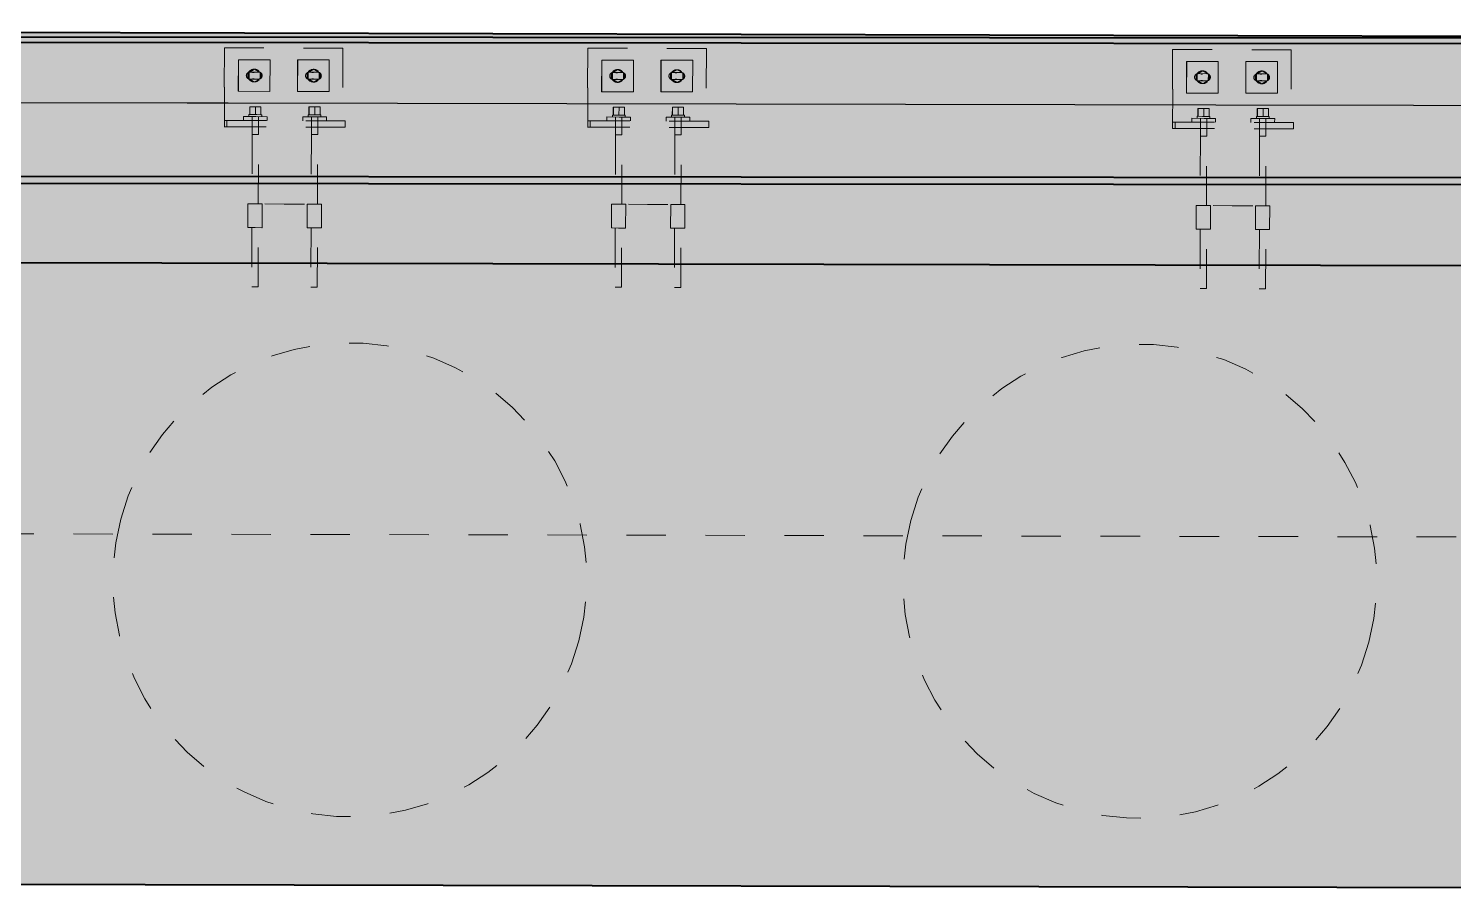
# Model space of a CAD drawing. Header units: metres. Extents: x -355 to -223, y 3 to 561.
# Drawn here: x -246.658 to -243.05, y 507.691 to 509.871 of the extents above; entities that cross this region are included whole.
import ezdxf

# ---------------------------------------------------------------- set-up
doc = ezdxf.new("R2010")
doc.units = ezdxf.units.M
doc.linetypes.add('JacobsDash', pattern=[0.0045, 0.003, -0.0015])
doc.linetypes.add('JacobsGridLine', pattern=[0.0145, 0.01, -0.001, 0.0025, -0.001])
for name, color, linetype, lineweight in [('A-FLOR', 7, 'Continuous', 40), ('S-BEAM', 7, 'Continuous', 40), ('S-BEAM-HDLN', 7, 'JacobsDash', 15), ('S-FNDN-HDLN', 7, 'JacobsDash', 15), ('S-FSTN', 7, 'Continuous', 15), ('S-GRID', 7, 'Continuous', 9)]:
    doc.layers.add(name, color=color, linetype=linetype, lineweight=lineweight)

# ---------------------------------------------------------------- blocks, each defined once
blk = doc.blocks.new('T2DPAA-T2D-C3S-RW-M2D-100010_dwg-40802999-DRG-2873035 - CONSTRUCTION SEQUENCE STAGE A9')
at = {"color": 254, "lineweight": 25, "true_color": 0xd0d0d0, "flags": 128}
for points in [[(27.4371, -643.4788), (26.4304, -639.6633), (25.9616, -637.8869), (25.9616, -637.8867), (25.1546, -634.8282), (23.8788, -629.9932), (23.2889, -627.7573), (23.2881, -627.7544), (23.2878, -627.7534)], [(27.8295, -643.3745), (27.6013, -642.5096), (27.5104, -642.1652), (26.9635, -640.0923), (26.3256, -637.675), (26.2346, -637.3302), (25.6878, -635.2577), (25.05, -632.8405), (24.9589, -632.4951), (24.4122, -630.4232), (24.3856, -630.3223), (23.9341, -628.6112)]]:
    blk.add_lwpolyline(points, dxfattribs=at)
blk = doc.blocks.new('T2DPAA-T2D-PWC-RW-M2D-100010_RoadDesign_rvt-1-DRG-2873035 - CONSTRUCTION SEQUENCE STAGE A9')
at = {"color": 254, "lineweight": 25, "true_color": 0xd0d0d0, "rotation": 75.11694444444437}
blk.add_blockref('T2DPAA-T2D-C3S-RW-M2D-100010_dwg-40802999-DRG-2873035 - CONSTRUCTION SEQUENCE STAGE A9', (-1722.337, 648.0105), dxfattribs=at)
blk = doc.blocks.new('01_SFO_FRP_Pile_CastInPlace_CS_BR08 - CAST-IN-PLACE PILE - 1200-8661146-DRG-2873035 - CONSTRUCTION SEQUENCE STAGE A9')
at = {"layer": 'S-FNDN-HDLN'}
for start, end in [(90, 270), (270, 90)]:
    blk.add_arc((0, 0), 0.6, start, end, dxfattribs=at)
blk = doc.blocks.new('01_SFO_FRP_Pile_CastInPlace_CS_BR08 - CAST-IN-PLACE PILE - 1200-8661166-DRG-2873035 - CONSTRUCTION SEQUENCE STAGE A9')
at = {"layer": 'S-FNDN-HDLN'}
for start, end in [(90, 270), (270, 90)]:
    blk.add_arc((0, 0), 0.6, start, end, dxfattribs=at)
blk = doc.blocks.new('03_SFR_ACS_Abutment_BR08_Retaining wall CS - ABUTMENT SOUTH WEST_B08-7985321-DRG-2873035 - CONSTRUCTION SEQUENCE STAGE A9')
at = {"layer": 'S-BEAM', "linetype": 'JacobsDash', "lineweight": 15, "true_color": 0xc0c0c0}
blk.add_hatch(color=9, dxfattribs=at).paths.add_polyline_path([(-1101.4073, 507.6909), (-1101.4042, 509.2658), (-1111.1769, 509.2867), (-1111.1768, 509.4874), (-1111.1967, 509.4874), (-1111.1969, 509.2975), (-1111.3834, 509.2872), (-1111.3868, 507.7129), (-1102.0829, 507.6924)])
at = {"layer": 'S-BEAM'}
blk.add_line((-1111.3868, 507.7129), (-1101.4073, 507.6909), dxfattribs=at)
blk = doc.blocks.new('20_BR04_Wall_Panel_Bracket_Connection - 20_BR04_Wall_Panel_Bracket_Connection-V228-DRG-2873035 - CONSTRUCTION SEQUENCE STAGE A9')
at = {"layer": 'S-FSTN', "color": 31, "linetype": 'JacobsDash', "lineweight": 9, "true_color": 0xffc388}
for p, q in [((-1106.8028, 509.8218), (-1106.8034, 509.6218)), ((-1106.8028, 509.6218), (-1106.8023, 509.8218)), ((-1106.8023, 509.8218), (-1106.8028, 509.8218)), ((-1106.5025, 509.821), (-1106.8023, 509.8218)), ((-1106.5025, 509.821), (-1106.503, 509.637)), ((-1106.7676, 509.7117), (-1106.7674, 509.7917)), ((-1106.7674, 509.7917), (-1106.7671, 509.7917)), ((-1106.7671, 509.7917), (-1106.7674, 509.7917)), ((-1106.7671, 509.7917), (-1106.7673, 509.7117)), ((-1106.6871, 509.7915), (-1106.7671, 509.7917)), ((-1106.6873, 509.7115), (-1106.6871, 509.7915)), ((-1106.6177, 509.7113), (-1106.6175, 509.7913)), ((-1106.6175, 509.7913), (-1106.6172, 509.7913)), ((-1106.6175, 509.7913), (-1106.6171, 509.7913)), ((-1106.6171, 509.7913), (-1106.6174, 509.7113)), ((-1106.5372, 509.7911), (-1106.6171, 509.7913)), ((-1106.5374, 509.7111), (-1106.5372, 509.7911)), ((-1106.7382, 509.7606), (-1106.7162, 509.7605)), ((-1106.5882, 509.7602), (-1106.5663, 509.7601)), ((-1106.7162, 509.7425), (-1106.7382, 509.7426)), ((-1106.5663, 509.7421), (-1106.5883, 509.7422)), ((-1106.7673, 509.7117), (-1106.7676, 509.7117)), ((-1106.7673, 509.7117), (-1106.7676, 509.7117)), ((-1106.7673, 509.7117), (-1106.6873, 509.7115)), ((-1106.6174, 509.7113), (-1106.6177, 509.7113)), ((-1106.6174, 509.7113), (-1106.6177, 509.7113)), ((-1106.6174, 509.7113), (-1106.5374, 509.7111)), ((-1106.7544, 509.6476), (-1106.7545, 509.6376)), ((-1106.7234, 509.6476), (-1106.7544, 509.6476)), ((-1106.6944, 509.6475), (-1106.7234, 509.6476)), ((-1106.6945, 509.6375), (-1106.6944, 509.6475)), ((-1106.6045, 509.6472), (-1106.6045, 509.6372)), ((-1106.5735, 509.6472), (-1106.6045, 509.6472)), ((-1106.5445, 509.6471), (-1106.5735, 509.6472)), ((-1106.5445, 509.6371), (-1106.5445, 509.6471)), ((-1106.8034, 509.6218), (-1106.8028, 509.6218)), ((-1106.8028, 509.6378), (-1106.7965, 509.6378)), ((-1106.8028, 509.6378), (-1106.8028, 509.6218)), ((-1106.7966, 509.6218), (-1106.8028, 509.6218)), ((-1106.7965, 509.6378), (-1106.7966, 509.6218)), ((-1106.4967, 509.6209), (-1106.7966, 509.6218)), ((-1106.7965, 509.6378), (-1106.4967, 509.6369)), ((-1106.4967, 509.6369), (-1106.4967, 509.6209)), ((-1106.7326, 509.6025), (-1106.733, 509.4266)), ((-1106.7243, 509.6024), (-1106.7325, 509.6025)), ((-1106.7166, 509.6024), (-1106.7243, 509.6024)), ((-1106.717, 509.4265), (-1106.7166, 509.6024)), ((-1106.5826, 509.6021), (-1106.5831, 509.4262)), ((-1106.5744, 509.602), (-1106.5826, 509.6021)), ((-1106.5666, 509.602), (-1106.5744, 509.602)), ((-1106.5671, 509.4261), (-1106.5666, 509.602)), ((-1106.743, 509.4266), (-1106.7432, 509.3666)), ((-1106.7244, 509.4266), (-1106.743, 509.4266)), ((-1106.7257, 509.4266), (-1106.7409, 509.4266)), ((-1106.707, 509.4265), (-1106.7244, 509.4266)), ((-1106.7098, 509.4265), (-1106.7244, 509.4266)), ((-1106.7072, 509.3665), (-1106.707, 509.4265)), ((-1106.7001, 509.4265), (-1106.6518, 509.4264)), ((-1106.6484, 509.4264), (-1106.6518, 509.4264)), ((-1106.6484, 509.4264), (-1106.6001, 509.4262)), ((-1106.5931, 509.4262), (-1106.5933, 509.3662)), ((-1106.5745, 509.4262), (-1106.5931, 509.4262)), ((-1106.5757, 509.4262), (-1106.591, 509.4262)), ((-1106.5571, 509.4261), (-1106.5745, 509.4262)), ((-1106.5599, 509.4261), (-1106.5744, 509.4262)), ((-1106.5573, 509.3661), (-1106.5571, 509.4261)), ((-1106.7432, 509.3666), (-1106.7246, 509.3666)), ((-1106.7411, 509.3666), (-1106.7258, 509.3666)), ((-1106.7332, 509.3666), (-1106.7336, 509.2166)), ((-1106.7246, 509.3666), (-1106.7072, 509.3665)), ((-1106.7245, 509.3666), (-1106.7099, 509.3665)), ((-1106.7176, 509.2165), (-1106.7172, 509.3665)), ((-1106.5933, 509.3662), (-1106.5747, 509.3662)), ((-1106.5912, 509.3662), (-1106.5759, 509.3662)), ((-1106.5833, 509.3662), (-1106.5837, 509.2162)), ((-1106.5747, 509.3662), (-1106.5573, 509.3661)), ((-1106.5746, 509.3662), (-1106.56, 509.3661)), ((-1106.5677, 509.2161), (-1106.5673, 509.3661)), ((-1106.7336, 509.2166), (-1106.7253, 509.2166)), ((-1106.7253, 509.2166), (-1106.7176, 509.2165)), ((-1106.5837, 509.2162), (-1106.5754, 509.2162)), ((-1106.5754, 509.2162), (-1106.5677, 509.2161))]:
    blk.add_line(p, q, dxfattribs=at)
for centre, start_param, end_param in [((-1106.7382, 509.7516), 0, 3.141593), ((-1106.7162, 509.7515), 3.141593, 6.283185), ((-1106.7171, 509.7515), 4.18879, 5.235988), ((-1106.7165, 509.7515), 4.45059, 4.974188), ((-1106.7165, 509.7515), 4.45059, 4.974188), ((-1106.5883, 509.7512), 0, 3.141593), ((-1106.5663, 509.7511), 3.141593, 6.283185), ((-1106.5672, 509.7511), 4.18879, 5.235988), ((-1106.5666, 509.7511), 4.45059, 4.974188), ((-1106.5666, 509.7511), 4.45059, 4.974188), ((-1106.7171, 509.7515), 3.183919, 3.403392), ((-1106.5672, 509.7511), 3.183919, 3.403392)]:
    blk.add_ellipse(centre, major_axis=(0.00002, 0.009), ratio=0.999415, start_param=start_param, end_param=end_param, dxfattribs=at)
blk = doc.blocks.new('Anchor Bolt -HAB - HAB H16 x 165-V229-DRG-2873035 - CONSTRUCTION SEQUENCE STAGE A9')
at = {"layer": 'S-FSTN', "color": 31, "linetype": 'JacobsDash', "lineweight": 9, "true_color": 0xffc388}
for p, q in [((-1106.741, 509.7597), (-1106.727, 509.7677)), ((-1106.741, 509.7435), (-1106.741, 509.7597)), ((-1106.7403, 509.7597), (-1106.741, 509.7597)), ((-1106.7263, 509.7677), (-1106.7403, 509.7597)), ((-1106.7403, 509.7597), (-1106.7403, 509.7435)), ((-1106.7272, 509.7596), (-1106.7314, 509.7596)), ((-1106.727, 509.7677), (-1106.7271, 509.7677)), ((-1106.7123, 509.7596), (-1106.7263, 509.7677)), ((-1106.7124, 509.7435), (-1106.7123, 509.7596)), ((-1106.7271, 509.7354), (-1106.741, 509.7435)), ((-1106.741, 509.7435), (-1106.7403, 509.7435)), ((-1106.7403, 509.7435), (-1106.7264, 509.7354)), ((-1106.7315, 509.7436), (-1106.7272, 509.7436)), ((-1106.7272, 509.7354), (-1106.7271, 509.7354)), ((-1106.7264, 509.7354), (-1106.7124, 509.7435))]:
    blk.add_line(p, q, dxfattribs=at)
for centre, start_param, end_param in [((-1106.7272, 509.7516), 0.681418, 1.570796), ((-1106.7272, 509.7516), 1.570796, 2.356194), ((-1106.727, 509.7516), 1.047198, 1.570796), ((-1106.727, 509.7516), 1.570796, 2.094395), ((-1106.727, 509.7516), 0, 1.047198), ((-1106.7272, 509.7516), 0.464334, 0.582657), ((-1106.7272, 509.7516), 0.395115, 0.417076), ((-1106.7272, 509.7516), 0.238038, 0.316818), ((-1106.7272, 509.7516), 0.159578, 0.204223), ((-1106.7272, 509.7516), 6.275373, 6.283185), ((-1106.727, 509.7516), 5.445427, 6.283185), ((-1106.7272, 509.7516), 6.042869, 6.208018), ((-1106.7272, 509.7516), 5.784578, 5.971517), ((-1106.7272, 509.7516), 5.497787, 5.734628), ((-1106.727, 509.7516), 4.363323, 4.712389), ((-1106.727, 509.7516), 4.712389, 5.061455), ((-1106.7272, 509.7516), 4.712389, 4.974188), ((-1106.7272, 509.7516), 4.45059, 4.712389), ((-1106.727, 509.7516), 2.094395, 3.141593), ((-1106.7272, 509.7516), 2.356194, 2.460209), ((-1106.7272, 509.7516), 2.558948, 2.617994), ((-1106.7272, 509.7516), 2.617994, 2.677293), ((-1106.7272, 509.7516), 2.72457, 2.746556), ((-1106.7272, 509.7516), 2.824764, 2.879793), ((-1106.7272, 509.7516), 3.141593, 3.149405), ((-1106.727, 509.7516), 3.141593, 3.979351), ((-1106.7272, 509.7516), 3.21683, 3.381937), ((-1106.7272, 509.7516), 3.453234, 3.640209)]:
    blk.add_ellipse(centre, major_axis=(0, 0.0162), ratio=0.999415, start_param=start_param, end_param=end_param, dxfattribs=at)
blk = doc.blocks.new('Anchor Bolt -HAB - HAB H16 x 85-V230-DRG-2873035 - CONSTRUCTION SEQUENCE STAGE A9')
at = {"layer": 'S-FSTN', "color": 31, "linetype": 'JacobsDash', "lineweight": 9, "true_color": 0xffc388}
for p, q in [((-1106.7406, 509.6526), (-1106.7406, 509.6476)), ((-1106.7381, 509.6526), (-1106.7406, 509.6526)), ((-1106.7386, 509.6726), (-1106.7387, 509.6526)), ((-1106.7381, 509.6526), (-1106.7387, 509.6526)), ((-1106.7386, 509.6726), (-1106.7381, 509.6726)), ((-1106.7381, 509.6726), (-1106.7238, 509.6726)), ((-1106.7381, 509.6526), (-1106.7381, 509.6726)), ((-1106.7239, 509.6526), (-1106.7381, 509.6526)), ((-1106.7324, 509.6476), (-1106.7326, 509.6025)), ((-1106.7239, 509.6526), (-1106.7272, 509.6526)), ((-1106.7238, 509.6726), (-1106.7239, 509.6526)), ((-1106.7102, 509.6525), (-1106.7239, 509.6526)), ((-1106.7205, 509.6526), (-1106.7239, 509.6526)), ((-1106.7238, 509.6726), (-1106.7101, 509.6725)), ((-1106.7166, 509.6024), (-1106.7164, 509.6475)), ((-1106.7101, 509.6725), (-1106.7102, 509.6525)), ((-1106.7083, 509.6525), (-1106.7102, 509.6525)), ((-1106.7083, 509.6475), (-1106.7083, 509.6525)), ((-1106.7083, 509.6525), (-1106.7083, 509.6525)), ((-1106.7326, 509.6025), (-1106.7323, 509.6025)), ((-1106.7325, 509.6025), (-1106.7168, 509.6024))]:
    blk.add_line(p, q, dxfattribs=at)
blk = doc.blocks.new('Anchor Bolt -HAB - HAB H16 x 85-V231-DRG-2873035 - CONSTRUCTION SEQUENCE STAGE A9')
at = {"layer": 'S-FSTN', "color": 31, "linetype": 'JacobsDash', "lineweight": 9, "true_color": 0xffc388}
for p, q in [((-1106.5907, 509.6522), (-1106.5907, 509.6472)), ((-1106.5904, 509.6522), (-1106.5907, 509.6522)), ((-1106.5882, 509.6522), (-1106.5906, 509.6522)), ((-1106.5888, 509.6522), (-1106.5887, 509.6722)), ((-1106.5882, 509.6522), (-1106.5888, 509.6522)), ((-1106.5887, 509.6722), (-1106.5882, 509.6722)), ((-1106.5882, 509.6722), (-1106.5739, 509.6722)), ((-1106.5882, 509.6522), (-1106.5882, 509.6722)), ((-1106.574, 509.6522), (-1106.5882, 509.6522)), ((-1106.5825, 509.6472), (-1106.5826, 509.6021)), ((-1106.574, 509.6522), (-1106.5773, 509.6522)), ((-1106.574, 509.6522), (-1106.5739, 509.6722)), ((-1106.5706, 509.6521), (-1106.574, 509.6522)), ((-1106.5602, 509.6521), (-1106.574, 509.6522)), ((-1106.5739, 509.6722), (-1106.5602, 509.6721)), ((-1106.5666, 509.602), (-1106.5665, 509.6471)), ((-1106.5602, 509.6721), (-1106.5602, 509.6521)), ((-1106.5583, 509.6521), (-1106.5602, 509.6521)), ((-1106.5584, 509.6521), (-1106.5586, 509.6521)), ((-1106.5584, 509.6471), (-1106.5583, 509.6521)), ((-1106.5826, 509.6021), (-1106.5668, 509.602)), ((-1106.5826, 509.6021), (-1106.5824, 509.6021))]:
    blk.add_line(p, q, dxfattribs=at)
blk = doc.blocks.new('20_BR04_Wall_Panel_Bracket_Connection - 20_BR04_Wall_Panel_Bracket_Connection-V263-DRG-2873035 - CONSTRUCTION SEQUENCE STAGE A9')
at = {"layer": 'S-FSTN', "color": 31, "linetype": 'JacobsDash', "lineweight": 9, "true_color": 0xffc388}
for p, q in [((-1104.4025, 509.8175), (-1104.4029, 509.6175)), ((-1104.4019, 509.8175), (-1104.4025, 509.8175)), ((-1104.4024, 509.6175), (-1104.4019, 509.8175)), ((-1104.1021, 509.8168), (-1104.4019, 509.8175)), ((-1104.3672, 509.7074), (-1104.367, 509.7874)), ((-1104.367, 509.7874), (-1104.3667, 509.7874)), ((-1104.3667, 509.7874), (-1104.367, 509.7874)), ((-1104.3667, 509.7874), (-1104.3668, 509.7074)), ((-1104.2867, 509.7872), (-1104.3667, 509.7874)), ((-1104.2869, 509.7072), (-1104.2867, 509.7872)), ((-1104.2173, 509.7071), (-1104.2171, 509.7871)), ((-1104.2171, 509.7871), (-1104.2168, 509.7871)), ((-1104.2171, 509.7871), (-1104.2167, 509.7871)), ((-1104.2167, 509.7871), (-1104.2169, 509.7071)), ((-1104.1368, 509.7869), (-1104.2167, 509.7871)), ((-1104.137, 509.7069), (-1104.1368, 509.7869)), ((-1104.1021, 509.8168), (-1104.1025, 509.6328)), ((-1104.3377, 509.7564), (-1104.3158, 509.7563)), ((-1104.1878, 509.756), (-1104.1658, 509.756)), ((-1104.3158, 509.7383), (-1104.3378, 509.7384)), ((-1104.1659, 509.738), (-1104.1879, 509.738)), ((-1104.3669, 509.7074), (-1104.3672, 509.7074)), ((-1104.3668, 509.7074), (-1104.3672, 509.7074)), ((-1104.3668, 509.7074), (-1104.2869, 509.7072)), ((-1104.217, 509.7071), (-1104.2173, 509.7071)), ((-1104.2169, 509.7071), (-1104.2173, 509.7071)), ((-1104.2169, 509.7071), (-1104.137, 509.7069)), ((-1104.354, 509.6434), (-1104.354, 509.6334)), ((-1104.3229, 509.6433), (-1104.354, 509.6434)), ((-1104.294, 509.6433), (-1104.3229, 509.6433)), ((-1104.294, 509.6333), (-1104.294, 509.6433)), ((-1104.204, 509.6431), (-1104.2041, 509.6331)), ((-1104.173, 509.643), (-1104.204, 509.6431)), ((-1104.144, 509.6429), (-1104.173, 509.643)), ((-1104.1441, 509.6329), (-1104.144, 509.6429)), ((-1104.4029, 509.6175), (-1104.4024, 509.6175)), ((-1104.4023, 509.6335), (-1104.4024, 509.6175)), ((-1104.3961, 509.6175), (-1104.4024, 509.6175)), ((-1104.4023, 509.6335), (-1104.396, 509.6335)), ((-1104.396, 509.6335), (-1104.3961, 509.6175)), ((-1104.0962, 509.6168), (-1104.3961, 509.6175)), ((-1104.396, 509.6335), (-1104.0962, 509.6328)), ((-1104.0962, 509.6328), (-1104.0962, 509.6168)), ((-1104.3321, 509.5982), (-1104.3324, 509.4223)), ((-1104.3238, 509.5982), (-1104.332, 509.5982)), ((-1104.3161, 509.5982), (-1104.3238, 509.5982)), ((-1104.3164, 509.4223), (-1104.3161, 509.5982)), ((-1104.1821, 509.5979), (-1104.1825, 509.422)), ((-1104.1739, 509.5979), (-1104.1821, 509.5979)), ((-1104.1661, 509.5979), (-1104.1739, 509.5979)), ((-1104.1665, 509.422), (-1104.1661, 509.5979)), ((-1104.3424, 509.4224), (-1104.3426, 509.3624)), ((-1104.3238, 509.4223), (-1104.3424, 509.4224)), ((-1104.3251, 509.4223), (-1104.3403, 509.4224)), ((-1104.3064, 509.4223), (-1104.3238, 509.4223)), ((-1104.3092, 509.4223), (-1104.3238, 509.4223)), ((-1104.3066, 509.3623), (-1104.3064, 509.4223)), ((-1104.2995, 509.4223), (-1104.2512, 509.4222)), ((-1104.2478, 509.4222), (-1104.2512, 509.4222)), ((-1104.2478, 509.4222), (-1104.1995, 509.4221)), ((-1104.1925, 509.422), (-1104.1927, 509.362)), ((-1104.1739, 509.422), (-1104.1925, 509.422)), ((-1104.1751, 509.422), (-1104.1904, 509.422)), ((-1104.1565, 509.422), (-1104.1739, 509.422)), ((-1104.1593, 509.422), (-1104.1739, 509.422)), ((-1104.1567, 509.362), (-1104.1565, 509.422)), ((-1104.3426, 509.3624), (-1104.324, 509.3623)), ((-1104.3405, 509.3624), (-1104.3252, 509.3623)), ((-1104.3326, 509.3623), (-1104.3329, 509.2123)), ((-1104.324, 509.3623), (-1104.3066, 509.3623)), ((-1104.3239, 509.3623), (-1104.3093, 509.3623)), ((-1104.3169, 509.2123), (-1104.3166, 509.3623)), ((-1104.1926, 509.362), (-1104.174, 509.362)), ((-1104.1905, 509.362), (-1104.1753, 509.362)), ((-1104.1827, 509.362), (-1104.183, 509.212)), ((-1104.174, 509.362), (-1104.1594, 509.362)), ((-1104.174, 509.362), (-1104.1567, 509.362)), ((-1104.167, 509.212), (-1104.1667, 509.362)), ((-1104.3329, 509.2123), (-1104.3246, 509.2123)), ((-1104.3246, 509.2123), (-1104.3169, 509.2123)), ((-1104.183, 509.212), (-1104.1747, 509.212)), ((-1104.1747, 509.212), (-1104.167, 509.212))]:
    blk.add_line(p, q, dxfattribs=at)
for centre, start_param, end_param in [((-1104.3378, 509.7474), 0, 3.141593), ((-1104.3158, 509.7473), 3.141593, 6.283185), ((-1104.3167, 509.7473), 4.18879, 5.235988), ((-1104.3161, 509.7473), 4.45059, 4.974188), ((-1104.3161, 509.7473), 4.45059, 4.974188), ((-1104.1879, 509.747), 0, 3.141593), ((-1104.1659, 509.747), 3.141593, 6.283185), ((-1104.1668, 509.747), 4.18879, 5.235988), ((-1104.1662, 509.747), 4.45059, 4.974188), ((-1104.1662, 509.747), 4.45059, 4.974188), ((-1104.3167, 509.7473), 3.183919, 3.403392), ((-1104.1668, 509.747), 3.183919, 3.403392)]:
    blk.add_ellipse(centre, major_axis=(0.00002, 0.009), ratio=0.999415, start_param=start_param, end_param=end_param, dxfattribs=at)
blk = doc.blocks.new('Anchor Bolt -HAB - HAB H16 x 165-V264-DRG-2873035 - CONSTRUCTION SEQUENCE STAGE A9')
at = {"layer": 'S-FSTN', "color": 31, "linetype": 'JacobsDash', "lineweight": 9, "true_color": 0xffc388}
for p, q in [((-1104.3406, 509.7554), (-1104.3266, 509.7635)), ((-1104.3406, 509.7393), (-1104.3406, 509.7554)), ((-1104.3399, 509.7554), (-1104.3406, 509.7554)), ((-1104.3259, 509.7635), (-1104.3399, 509.7554)), ((-1104.3399, 509.7554), (-1104.3399, 509.7393)), ((-1104.3268, 509.7553), (-1104.331, 509.7553)), ((-1104.3266, 509.7635), (-1104.3267, 509.7635)), ((-1104.3119, 509.7554), (-1104.3259, 509.7635)), ((-1104.312, 509.7392), (-1104.3119, 509.7554)), ((-1104.3266, 509.7312), (-1104.3406, 509.7393)), ((-1104.3406, 509.7393), (-1104.3399, 509.7393)), ((-1104.3399, 509.7393), (-1104.326, 509.7312)), ((-1104.3311, 509.7393), (-1104.3268, 509.7393)), ((-1104.3268, 509.7312), (-1104.3266, 509.7312)), ((-1104.326, 509.7312), (-1104.312, 509.7392))]:
    blk.add_line(p, q, dxfattribs=at)
for centre, start_param, end_param in [((-1104.3268, 509.7473), 0.681453, 1.570796), ((-1104.3266, 509.7473), 1.047198, 1.570796), ((-1104.3266, 509.7473), 0, 1.047198), ((-1104.3268, 509.7473), 0.46435, 0.582642), ((-1104.3268, 509.7473), 0.395099, 0.417092), ((-1104.3268, 509.7473), 0.238045, 0.316802), ((-1104.3268, 509.7473), 0.159562, 0.20423), ((-1104.3268, 509.7473), 6.275378, 6.283185), ((-1104.3266, 509.7473), 5.445427, 6.283185), ((-1104.3268, 509.7473), 6.042876, 6.208001), ((-1104.3268, 509.7473), 5.784594, 5.9715), ((-1104.3268, 509.7473), 5.497787, 5.734612), ((-1104.3266, 509.7473), 4.712389, 5.061455), ((-1104.3268, 509.7473), 4.712389, 4.974188), ((-1104.3268, 509.7473), 1.570796, 2.356194), ((-1104.3266, 509.7473), 1.570796, 2.094395), ((-1104.3266, 509.7473), 2.094395, 3.141593), ((-1104.3268, 509.7473), 2.356194, 2.460174), ((-1104.3268, 509.7473), 2.558964, 2.617994), ((-1104.3268, 509.7473), 2.617994, 2.677278), ((-1104.3268, 509.7473), 2.724555, 2.746572), ((-1104.3268, 509.7473), 2.824781, 2.879793), ((-1104.3268, 509.7473), 3.141593, 3.1494), ((-1104.3266, 509.7473), 3.141593, 3.979351), ((-1104.3268, 509.7473), 3.216846, 3.38193), ((-1104.3268, 509.7473), 3.453251, 3.640193), ((-1104.3266, 509.7473), 4.363323, 4.712389), ((-1104.3268, 509.7473), 4.45059, 4.712389)]:
    blk.add_ellipse(centre, major_axis=(0, 0.0162), ratio=0.999415, start_param=start_param, end_param=end_param, dxfattribs=at)
blk = doc.blocks.new('Anchor Bolt -HAB - HAB H16 x 85-V265-DRG-2873035 - CONSTRUCTION SEQUENCE STAGE A9')
at = {"layer": 'S-FSTN', "color": 31, "linetype": 'JacobsDash', "lineweight": 9, "true_color": 0xffc388}
for p, q in [((-1104.3401, 509.6484), (-1104.3401, 509.6434)), ((-1104.3376, 509.6484), (-1104.3401, 509.6484)), ((-1104.3382, 509.6684), (-1104.3376, 509.6684)), ((-1104.3382, 509.6684), (-1104.3382, 509.6484)), ((-1104.3376, 509.6484), (-1104.3382, 509.6484)), ((-1104.3376, 509.6684), (-1104.3233, 509.6683)), ((-1104.3376, 509.6484), (-1104.3376, 509.6684)), ((-1104.3234, 509.6483), (-1104.3376, 509.6484)), ((-1104.332, 509.6433), (-1104.3321, 509.5982)), ((-1104.3234, 509.6483), (-1104.3268, 509.6483)), ((-1104.3233, 509.6683), (-1104.3234, 509.6483)), ((-1104.3097, 509.6483), (-1104.3234, 509.6483)), ((-1104.32, 509.6483), (-1104.3234, 509.6483)), ((-1104.3233, 509.6683), (-1104.3096, 509.6683)), ((-1104.3161, 509.5982), (-1104.316, 509.6433)), ((-1104.3096, 509.6683), (-1104.3097, 509.6483)), ((-1104.3078, 509.6483), (-1104.3097, 509.6483)), ((-1104.3078, 509.6483), (-1104.3079, 509.6483)), ((-1104.3078, 509.6433), (-1104.3078, 509.6483)), ((-1104.3321, 509.5982), (-1104.3318, 509.5982)), ((-1104.332, 509.5982), (-1104.3163, 509.5982))]:
    blk.add_line(p, q, dxfattribs=at)
blk = doc.blocks.new('Anchor Bolt -HAB - HAB H16 x 85-V266-DRG-2873035 - CONSTRUCTION SEQUENCE STAGE A9')
at = {"layer": 'S-FSTN', "color": 31, "linetype": 'JacobsDash', "lineweight": 9, "true_color": 0xffc388}
for p, q in [((-1104.1902, 509.648), (-1104.1902, 509.643)), ((-1104.1899, 509.648), (-1104.1902, 509.648)), ((-1104.1877, 509.648), (-1104.1902, 509.648)), ((-1104.1883, 509.648), (-1104.1882, 509.668)), ((-1104.1877, 509.648), (-1104.1883, 509.648)), ((-1104.1882, 509.668), (-1104.1877, 509.668)), ((-1104.1877, 509.668), (-1104.1734, 509.668)), ((-1104.1877, 509.648), (-1104.1877, 509.668)), ((-1104.1735, 509.648), (-1104.1877, 509.648)), ((-1104.182, 509.643), (-1104.1821, 509.5979)), ((-1104.1735, 509.648), (-1104.1768, 509.648)), ((-1104.1735, 509.648), (-1104.1734, 509.668)), ((-1104.1701, 509.648), (-1104.1735, 509.648)), ((-1104.1598, 509.648), (-1104.1735, 509.648)), ((-1104.1734, 509.668), (-1104.1597, 509.668)), ((-1104.1661, 509.5979), (-1104.166, 509.643)), ((-1104.1597, 509.668), (-1104.1598, 509.648)), ((-1104.1579, 509.648), (-1104.1598, 509.648)), ((-1104.1579, 509.648), (-1104.1581, 509.648)), ((-1104.1579, 509.643), (-1104.1579, 509.648)), ((-1104.1821, 509.5979), (-1104.1663, 509.5979)), ((-1104.1821, 509.5979), (-1104.1819, 509.5979))]:
    blk.add_line(p, q, dxfattribs=at)

msp = doc.modelspace()

# ---------------------------------------------------------------- hatches: boundary and pattern name
at = {"layer": 'A-FLOR', "lineweight": 5, "true_color": 0xc0c0c0}
for points in [[(-240.7622, 509.8454), (-240.7624, 509.8459), (-250.5355, 509.8688), (-250.5355, 509.853), (-240.7622, 509.8454)], [(-240.7628, 509.4921), (-240.7624, 509.8304), (-250.5355, 509.8371), (-250.5357, 509.5001), (-240.7906, 509.4922)], [(-240.7629, 509.4742), (-240.7628, 509.4921), (-250.5357, 509.4994), (-250.5358, 509.4823), (-240.7629, 509.4742)], [(-240.7632, 509.2658), (-240.763, 509.4742), (-250.5358, 509.4809), (-250.5359, 509.2867), (-240.7906, 509.2659)]]:
    msp.add_hatch(color=9, dxfattribs=at).paths.add_polyline_path(points)
h = msp.add_hatch(color=9, dxfattribs=at)
h.paths.add_polyline_path([(-240.7622, 509.8304), (-240.7624, 509.8454), (-250.5355, 509.8518), (-250.5355, 509.8378), (-240.7624, 509.8304)])
h.paths.add_polyline_path([(-241.164, 509.8372), (-241.1468, 509.8372), (-241.1288, 509.8372)])
h.paths.add_polyline_path([(-241.3935, 509.8374), (-241.3763, 509.8374), (-241.3584, 509.8374)])
h.paths.add_polyline_path([(-245.8129, 509.8485), (-245.8129, 509.8485), (-245.7907, 509.8485)])

# ---------------------------------------------------------------- linework, layer by layer
at = {"layer": 'A-FLOR'}
for p, q in [((-250.5355, 509.8708), (-242.7229, 509.8509)), ((-250.5355, 509.853), (-240.7622, 509.8454)), ((-240.7622, 509.8304), (-250.5355, 509.8378)), ((-250.5357, 509.5001), (-240.7628, 509.4921)), ((-250.5358, 509.4823), (-240.7629, 509.4742)), ((-250.5359, 509.2867), (-240.7632, 509.2658))]:
    msp.add_line(p, q, dxfattribs=at)
at = {"layer": 'S-GRID', "linetype": 'JacobsGridLine', "lineweight": 18}
msp.add_line((-250.7439, 508.6004), (-239.4045, 508.5754), dxfattribs=at)

# ---------------------------------------------------------------- block references
at = {"lineweight": 5}
msp.add_blockref('T2DPAA-T2D-PWC-RW-M2D-100010_RoadDesign_rvt-1-DRG-2873035 - CONSTRUCTION SEQUENCE STAGE A9', (860.641, 0), dxfattribs=at)
at = {"layer": 'S-BEAM-HDLN'}
msp.add_blockref('03_SFR_ACS_Abutment_BR08_Retaining wall CS - ABUTMENT SOUTH WEST_B08-7985321-DRG-2873035 - CONSTRUCTION SEQUENCE STAGE A9', (860.641, 0), dxfattribs=at)
at = {"layer": 'S-FNDN-HDLN', "rotation": 75.11694444444437}
for name, p in [('01_SFO_FRP_Pile_CastInPlace_CS_BR08 - CAST-IN-PLACE PILE - 1200-8661146-DRG-2873035 - CONSTRUCTION SEQUENCE STAGE A9', (-245.8442, 508.4748)), ('01_SFO_FRP_Pile_CastInPlace_CS_BR08 - CAST-IN-PLACE PILE - 1200-8661166-DRG-2873035 - CONSTRUCTION SEQUENCE STAGE A9', (-243.8442, 508.4712))]:
    msp.add_blockref(name, p, dxfattribs=at)
at = {"layer": 'S-FSTN', "color": 31, "linetype": 'JacobsDash', "lineweight": 9, "true_color": 0xffc388}
for name, p in [('20_BR04_Wall_Panel_Bracket_Connection - 20_BR04_Wall_Panel_Bracket_Connection-V228-DRG-2873035 - CONSTRUCTION SEQUENCE STAGE A9', (860.641, 0)), ('20_BR04_Wall_Panel_Bracket_Connection - 20_BR04_Wall_Panel_Bracket_Connection-V263-DRG-2873035 - CONSTRUCTION SEQUENCE STAGE A9', (859.1605, 0.0033)), ('20_BR04_Wall_Panel_Bracket_Connection - 20_BR04_Wall_Panel_Bracket_Connection-V263-DRG-2873035 - CONSTRUCTION SEQUENCE STAGE A9', (860.641, 0)), ('Anchor Bolt -HAB - HAB H16 x 165-V229-DRG-2873035 - CONSTRUCTION SEQUENCE STAGE A9', (860.641, 0)), ('Anchor Bolt -HAB - HAB H16 x 165-V229-DRG-2873035 - CONSTRUCTION SEQUENCE STAGE A9', (860.7909, -0.0004)), ('Anchor Bolt -HAB - HAB H16 x 165-V264-DRG-2873035 - CONSTRUCTION SEQUENCE STAGE A9', (859.1605, 0.0033)), ('Anchor Bolt -HAB - HAB H16 x 165-V264-DRG-2873035 - CONSTRUCTION SEQUENCE STAGE A9', (859.3104, 0.0029)), ('Anchor Bolt -HAB - HAB H16 x 165-V264-DRG-2873035 - CONSTRUCTION SEQUENCE STAGE A9', (860.641, 0)), ('Anchor Bolt -HAB - HAB H16 x 165-V264-DRG-2873035 - CONSTRUCTION SEQUENCE STAGE A9', (860.7909, -0.0003)), ('Anchor Bolt -HAB - HAB H16 x 85-V230-DRG-2873035 - CONSTRUCTION SEQUENCE STAGE A9', (860.641, 0)), ('Anchor Bolt -HAB - HAB H16 x 85-V231-DRG-2873035 - CONSTRUCTION SEQUENCE STAGE A9', (860.641, 0)), ('Anchor Bolt -HAB - HAB H16 x 85-V265-DRG-2873035 - CONSTRUCTION SEQUENCE STAGE A9', (859.1605, 0.0033)), ('Anchor Bolt -HAB - HAB H16 x 85-V266-DRG-2873035 - CONSTRUCTION SEQUENCE STAGE A9', (859.1605, 0.0033)), ('Anchor Bolt -HAB - HAB H16 x 85-V265-DRG-2873035 - CONSTRUCTION SEQUENCE STAGE A9', (860.641, 0)), ('Anchor Bolt -HAB - HAB H16 x 85-V266-DRG-2873035 - CONSTRUCTION SEQUENCE STAGE A9', (860.641, 0))]:
    msp.add_blockref(name, p, dxfattribs=at)

doc.saveas('drawing.dxf')
